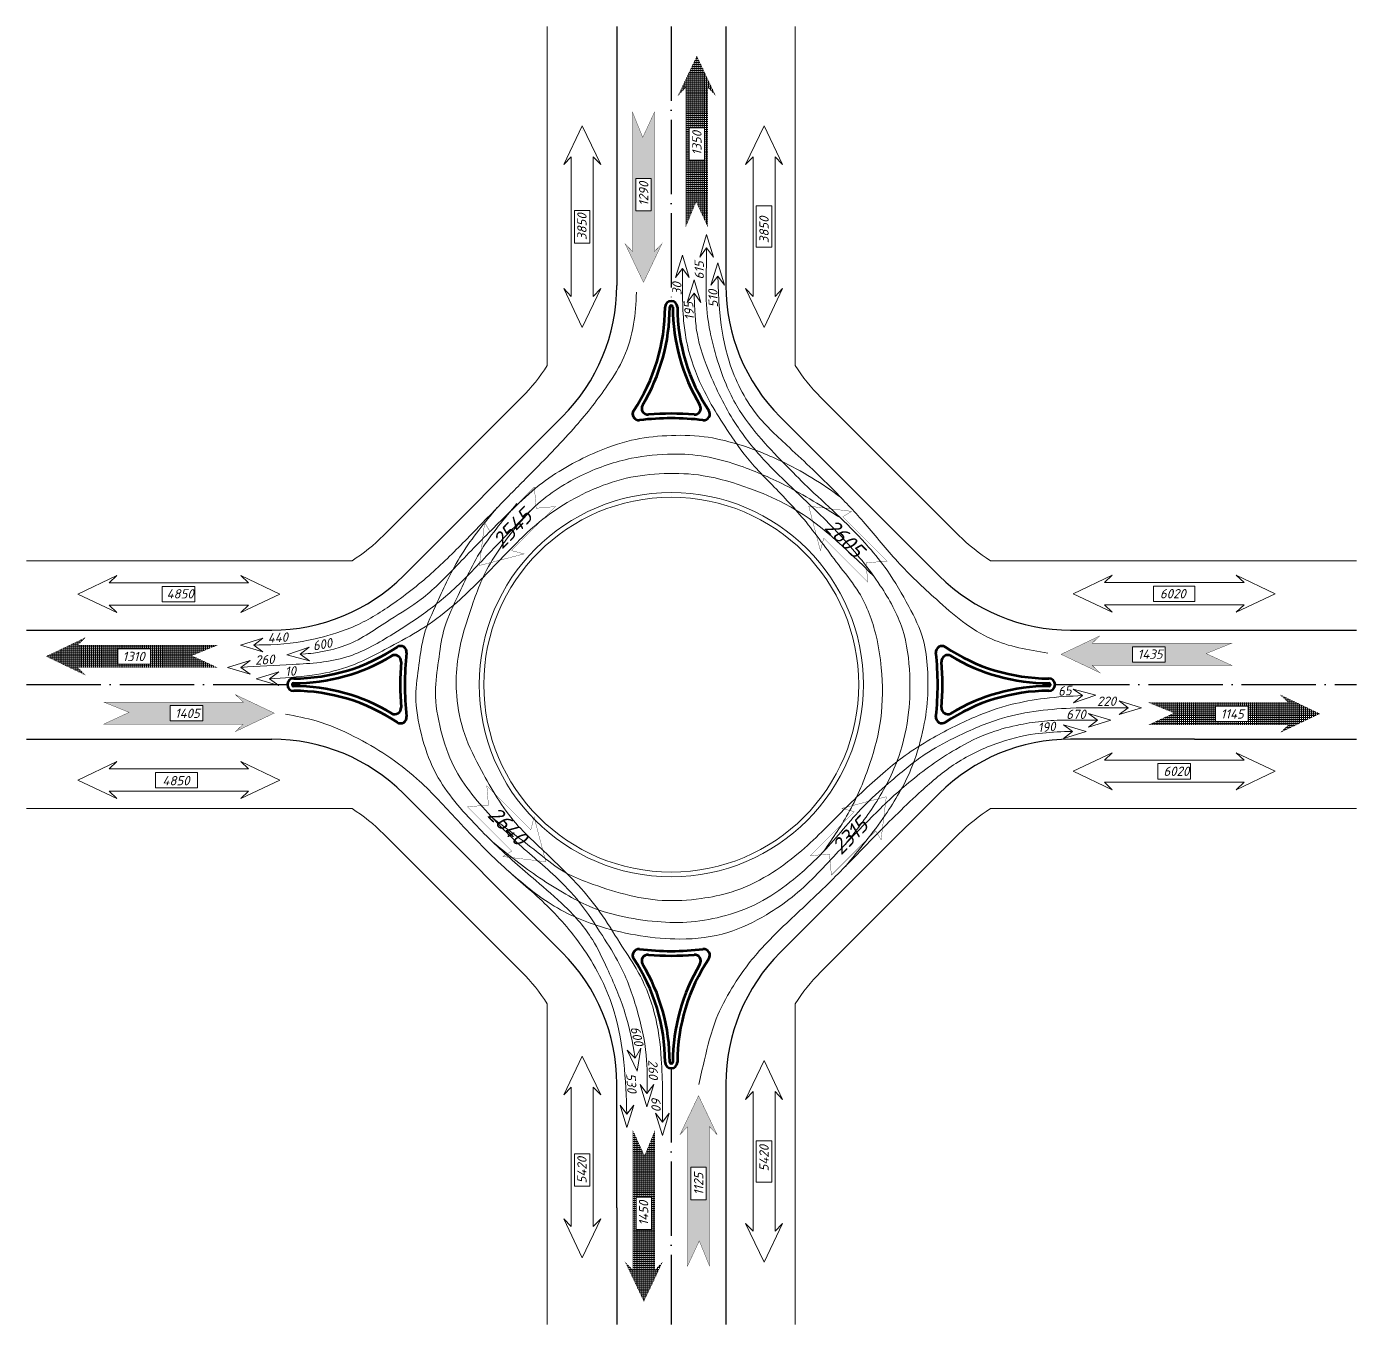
# Model space of a CAD drawing. Header units: millimetres. Extents: x -2123 to 34701, y -1286 to 835.
# Drawn here: x -2123.1 to -1694, y 415.8 to 834.8 of the extents above; entities that cross this region are included whole.
import ezdxf

# ---------------------------------------------------------------- set-up
doc = ezdxf.new("R2010")
doc.units = ezdxf.units.MM
doc.linetypes.add('ACAD_ISO04W100', pattern=[30, 24, -3, 0, -3])
doc.layers.get('0').update_dxf_attribs({"lineweight": 15})
doc.layers.add('Осьова', color=7, linetype='ACAD_ISO04W100')
doc.styles.add('Креслярський', font='isocpeui.ttf')

msp = doc.modelspace()

# ---------------------------------------------------------------- hatches: boundary and pattern name
h = msp.add_hatch()
h.set_pattern_fill('NET', color=0, scale=0.2, angle=90, style=0)
h.set_pattern_definition([(90, (2830.2202, 197.0619), (-0.635, 4e-17), []), (180, (2830.2202, 197.0619), (-8e-17, -0.635), [])])
h.paths.add_polyline_path([(-1903.291, 815.143), (-1900.904, 812.634), (-1906.872, 825.181), (-1912.84, 812.634), (-1910.453, 815.143), (-1910.453, 770.093), (-1907.111, 778.338), (-1903.291, 770.093)])
h.paths.add_polyline_path([(-1904.353, 802.089), (-1904.353, 791.6), (-1909.327, 791.6), (-1909.327, 802.089)], flags=16)
h = msp.add_hatch(color=0)
h.paths.add_polyline_path([(-1920.499, 807.256), (-1924.319, 799.011), (-1927.661, 807.256), (-1927.661, 762.206), (-1930.048, 764.715), (-1924.08, 752.168), (-1918.112, 764.715), (-1920.499, 762.206)])
h.paths.add_polyline_path([(-1921.561, 785.749), (-1921.561, 775.26), (-1926.535, 775.26), (-1926.535, 785.749)], flags=16)
h = msp.add_hatch()
h.set_pattern_fill('NET', color=0, scale=0.2, style=0)
h.set_pattern_definition([(0, (-2238.0934, -4123.296), (0, 0.635), []), (90, (-2238.0934, -4123.296), (-0.635, 4e-17), [])])
h.paths.add_polyline_path([(-2061.704, 627.884), (-2069.95, 631.703), (-2061.704, 635.045), (-2106.755, 635.045), (-2104.245, 637.432), (-2116.792, 631.464), (-2104.245, 625.496), (-2106.755, 627.884)])
h.paths.add_polyline_path([(-2083.211, 628.945), (-2093.7, 628.945), (-2093.7, 633.919), (-2083.211, 633.919)], flags=16)
h = msp.add_hatch(color=0)
h.paths.add_polyline_path([(-1734.247, 628.545), (-1742.492, 632.364), (-1734.247, 635.706), (-1779.297, 635.706), (-1776.787, 638.094), (-1789.334, 632.126), (-1776.787, 626.158), (-1779.297, 628.545)])
h.paths.add_polyline_path([(-1755.753, 629.607), (-1766.242, 629.607), (-1766.242, 634.58), (-1755.753, 634.58)], flags=16)
h = msp.add_hatch(color=0)
h.paths.add_polyline_path([(-2053.261, 609.561), (-2055.77, 607.174), (-2043.223, 613.142), (-2055.77, 619.11), (-2053.261, 616.723), (-2098.311, 616.723), (-2090.065, 613.381), (-2098.311, 609.561)])
h.paths.add_polyline_path([(-2076.804, 615.597), (-2066.315, 615.597), (-2066.315, 610.623), (-2076.804, 610.623)], flags=16)
h = msp.add_hatch()
h.set_pattern_fill('NET', color=0, scale=0.2, style=0)
h.set_pattern_definition([(0, (-2334.0035, -4124.14335), (0, 0.635), []), (90, (-2334.0035, -4124.14335), (-0.635, 4e-17), [])])
h.paths.add_polyline_path([(-1715.922, 609.368), (-1718.432, 606.981), (-1705.885, 612.949), (-1718.432, 618.917), (-1715.922, 616.53), (-1760.972, 616.53), (-1752.727, 613.188), (-1760.972, 609.368)])
h.paths.add_polyline_path([(-1728.977, 610.43), (-1739.466, 610.43), (-1739.466, 615.403), (-1728.977, 615.403)], flags=16)
h = msp.add_hatch(color=0)
h.paths.add_polyline_path([(-1909.898, 434.544), (-1906.079, 442.789), (-1902.737, 434.544), (-1902.737, 479.594), (-1900.349, 477.085), (-1906.317, 489.632), (-1912.285, 477.085), (-1909.898, 479.594)])
h.paths.add_polyline_path([(-1908.836, 456.051), (-1908.836, 466.54), (-1903.863, 466.54), (-1903.863, 456.051)], flags=16)
h = msp.add_hatch()
h.set_pattern_fill('NET', color=0, scale=0.2, angle=-90, style=0)
h.set_pattern_definition([(270, (-6661.05024, 1051.4276), (0.635, -1e-16), []), (360, (-6661.05024, 1051.4276), (2e-16, 0.635), [])])
h.paths.add_polyline_path([(-1927.539, 433.347), (-1929.926, 435.856), (-1923.958, 423.309), (-1917.99, 435.856), (-1920.377, 433.347), (-1920.377, 478.397), (-1923.719, 470.151), (-1927.539, 478.397)])
h.paths.add_polyline_path([(-1926.477, 446.401), (-1926.477, 456.89), (-1921.504, 456.89), (-1921.504, 446.401)], flags=16)

# ---------------------------------------------------------------- linework, layer by layer
at = {"color": 0}
for p, q in [((-1955.112, 834.77), (-1955.112, 725.335)), ((-1875.112, 834.77), (-1875.112, 725.334)), ((-1949.814, 790.199), (-1943.846, 802.746)), ((-1943.846, 802.746), (-1937.878, 790.199)), ((-1891.119, 790.199), (-1885.151, 802.746)), ((-1885.151, 802.746), (-1879.183, 790.199)), ((-1943.846, 801.279), (-1943.846, 801.279)), ((-1943.846, 801.279), (-1943.846, 801.279)), ((-1947.427, 792.708), (-1949.814, 790.199)), ((-1947.427, 747.658), (-1947.427, 792.708)), ((-1937.878, 790.199), (-1940.265, 792.708)), ((-1940.265, 792.708), (-1940.265, 747.658)), ((-1888.732, 792.708), (-1891.119, 790.199)), ((-1888.732, 792.708), (-1888.732, 747.658)), ((-1881.57, 747.658), (-1881.57, 792.708)), ((-1879.183, 790.199), (-1881.57, 792.708)), ((-1947.427, 747.658), (-1949.814, 750.167)), ((-1949.814, 750.167), (-1943.846, 737.62)), ((-1943.846, 737.62), (-1937.878, 750.167)), ((-1937.878, 750.167), (-1940.265, 747.658)), ((-1888.732, 747.658), (-1891.119, 750.167)), ((-1891.119, 750.167), (-1885.151, 737.62)), ((-1885.151, 737.62), (-1879.183, 750.167)), ((-1879.183, 750.167), (-1881.57, 747.658)), ((-1885.151, 737.62), (-1885.151, 737.62)), ((-1885.151, 737.62), (-1885.151, 737.62)), ((-1963.286, 715.152), (-2007.936, 670.502)), ((-1866.939, 715.151), (-1822.29, 670.502)), ((-2123.148, 662.328), (-2018.119, 662.328)), ((-1812.107, 662.328), (-1694.025, 662.328)), ((-2106.583, 651.572), (-2094.036, 657.54)), ((-2094.036, 657.54), (-2096.545, 655.153)), ((-2041.458, 651.572), (-2054.005, 657.54)), ((-2054.005, 657.54), (-2051.495, 655.153)), ((-1785.384, 651.697), (-1772.837, 657.665)), ((-1772.837, 657.665), (-1775.346, 655.278)), ((-1720.259, 651.697), (-1732.806, 657.665)), ((-1732.806, 657.665), (-1730.296, 655.278)), ((-2096.545, 655.153), (-2051.495, 655.153)), ((-1775.346, 655.278), (-1730.296, 655.278)), ((-2094.036, 645.604), (-2106.583, 651.572)), ((-2051.495, 647.991), (-2096.545, 647.991)), ((-2096.545, 647.991), (-2094.036, 645.604)), ((-2054.005, 645.604), (-2041.458, 651.572)), ((-2051.495, 647.991), (-2054.005, 645.604)), ((-1772.837, 645.729), (-1785.384, 651.697)), ((-1730.296, 648.116), (-1775.346, 648.116)), ((-1775.346, 648.116), (-1772.837, 645.729)), ((-1732.806, 645.729), (-1720.259, 651.697)), ((-1730.296, 648.116), (-1732.806, 645.729)), ((-1720.259, 651.697), (-1720.259, 651.697)), ((-1720.259, 651.697), (-1720.259, 651.697)), ((-2106.583, 591.531), (-2094.036, 597.499)), ((-2094.036, 597.499), (-2096.545, 595.112)), ((-2041.458, 591.531), (-2054.005, 597.499)), ((-2054.005, 597.499), (-2051.495, 595.112)), ((-1785.384, 594.388), (-1772.837, 600.356)), ((-1772.837, 600.356), (-1775.346, 597.969)), ((-1730.296, 597.969), (-1775.346, 597.969)), ((-1720.259, 594.388), (-1732.806, 600.356)), ((-1732.806, 600.356), (-1730.296, 597.969)), ((-2051.495, 595.112), (-2096.545, 595.112)), ((-1772.837, 588.42), (-1785.384, 594.388)), ((-1785.384, 594.388), (-1785.384, 594.388)), ((-1785.384, 594.388), (-1785.384, 594.388)), ((-1732.806, 588.42), (-1720.259, 594.388)), ((-1720.259, 594.388), (-1720.259, 594.388)), ((-1720.259, 594.388), (-1720.259, 594.388)), ((-2094.036, 585.563), (-2106.583, 591.531)), ((-2096.545, 587.95), (-2051.495, 587.95)), ((-2096.545, 587.95), (-2094.036, 585.563)), ((-2054.005, 585.563), (-2041.458, 591.531)), ((-2051.495, 587.95), (-2054.005, 585.563)), ((-2041.458, 591.531), (-2041.458, 591.531)), ((-2041.458, 591.531), (-2041.458, 591.531)), ((-1775.346, 590.807), (-1730.296, 590.807)), ((-1775.346, 590.807), (-1772.837, 588.42)), ((-1730.296, 590.807), (-1732.806, 588.42)), ((-2123.148, 582.328), (-2018.12, 582.328)), ((-1812.106, 582.328), (-1694.025, 582.328)), ((-2007.937, 574.155), (-1963.286, 529.504)), ((-1822.289, 574.155), (-1866.939, 529.505)), ((-1955.112, 519.321), (-1955.112, 415.799)), ((-1875.112, 519.322), (-1875.112, 415.799)), ((-1949.814, 489.897), (-1943.846, 502.444)), ((-1943.846, 502.444), (-1943.846, 502.444)), ((-1943.846, 502.444), (-1943.846, 502.444)), ((-1943.846, 502.444), (-1937.878, 489.897)), ((-1891.119, 488.43), (-1885.151, 500.977)), ((-1885.151, 500.977), (-1885.151, 500.977)), ((-1885.151, 500.977), (-1885.151, 500.977)), ((-1885.151, 500.977), (-1879.183, 488.43)), ((-1947.427, 492.406), (-1949.814, 489.897)), ((-1947.427, 492.406), (-1947.427, 447.356)), ((-1940.265, 447.356), (-1940.265, 492.406)), ((-1937.878, 489.897), (-1940.265, 492.406)), ((-1888.732, 490.939), (-1891.119, 488.43)), ((-1888.732, 445.889), (-1888.732, 490.939)), ((-1879.183, 488.43), (-1881.57, 490.939)), ((-1881.57, 490.939), (-1881.57, 445.889)), ((-1947.427, 447.356), (-1949.814, 449.866)), ((-1949.814, 449.866), (-1943.846, 437.319)), ((-1943.846, 437.319), (-1937.878, 449.866)), ((-1937.878, 449.866), (-1940.265, 447.356)), ((-1888.732, 445.889), (-1891.119, 448.399)), ((-1891.119, 448.399), (-1885.151, 435.852)), ((-1885.151, 435.852), (-1879.183, 448.399)), ((-1879.183, 448.399), (-1881.57, 445.889)), ((-1943.846, 437.319), (-1943.846, 437.319)), ((-1943.846, 437.319), (-1943.846, 437.319))]:
    msp.add_line(p, q, dxfattribs=at)
at = {"color": 0, "lineweight": 30}
for p, q in [((-1932.712, 834.77), (-1932.712, 751.203)), ((-1897.512, 834.77), (-1897.512, 791.202)), ((-1897.512, 791.202), (-1897.512, 751.202)), ((-1950.286, 708.777), (-2001.561, 657.502)), ((-1879.939, 708.776), (-1828.665, 657.502)), ((-2123.148, 639.928), (-2043.987, 639.928)), ((-1786.238, 639.928), (-1694.025, 639.928)), ((-2123.148, 604.728), (-2043.988, 604.728)), ((-1746.237, 604.728), (-1786.237, 604.728)), ((-1746.237, 604.728), (-1694.025, 604.728)), ((-2001.562, 587.155), (-1950.286, 535.878)), ((-1828.664, 587.155), (-1879.939, 535.879)), ((-1932.712, 453.452), (-1932.712, 493.452)), ((-1897.512, 493.453), (-1897.512, 415.799)), ((-1932.712, 453.452), (-1932.712, 415.799))]:
    msp.add_line(p, q, dxfattribs=at)
at = {"color": 0, "const_width": 0.1}
for points in [[(-1903.291, 770.093), (-1903.291, 815.143), (-1900.904, 812.634), (-1906.872, 825.181), (-1906.872, 825.181), (-1906.872, 825.181), (-1912.84, 812.634), (-1910.453, 815.143), (-1910.453, 770.093), (-1907.111, 778.338)], [(-1920.499, 807.256), (-1920.499, 762.206), (-1918.112, 764.715), (-1924.08, 752.168), (-1924.08, 752.168), (-1924.08, 752.168), (-1930.048, 764.715), (-1927.661, 762.206), (-1927.661, 807.256), (-1924.319, 799.011)], [(-2061.704, 627.884), (-2106.755, 627.884), (-2104.245, 625.496), (-2116.792, 631.464), (-2116.792, 631.464), (-2116.792, 631.464), (-2104.245, 637.432), (-2106.755, 635.045), (-2061.704, 635.045), (-2069.95, 631.703)], [(-1734.247, 628.545), (-1779.297, 628.545), (-1776.787, 626.158), (-1789.334, 632.126), (-1789.334, 632.126), (-1789.334, 632.126), (-1776.787, 638.094), (-1779.297, 635.706), (-1734.247, 635.706), (-1742.492, 632.364)], [(-2098.311, 609.561), (-2053.261, 609.561), (-2055.77, 607.174), (-2043.223, 613.142), (-2043.223, 613.142), (-2043.223, 613.142), (-2055.77, 619.11), (-2053.261, 616.723), (-2098.311, 616.723), (-2090.065, 613.381)], [(-1760.972, 609.368), (-1715.922, 609.368), (-1718.432, 606.981), (-1705.885, 612.949), (-1705.885, 612.949), (-1705.885, 612.949), (-1718.432, 618.917), (-1715.922, 616.53), (-1760.972, 616.53), (-1752.727, 613.188)], [(-1909.898, 434.544), (-1909.898, 479.594), (-1912.285, 477.085), (-1906.317, 489.632), (-1906.317, 489.632), (-1906.317, 489.632), (-1900.349, 477.085), (-1902.737, 479.594), (-1902.737, 434.544), (-1906.079, 442.789)], [(-1927.539, 478.397), (-1927.539, 433.347), (-1929.926, 435.856), (-1923.958, 423.309), (-1923.958, 423.309), (-1923.958, 423.309), (-1917.99, 435.856), (-1920.377, 433.347), (-1920.377, 478.397), (-1923.719, 470.151)]]:
    msp.add_lwpolyline(points, close=True, dxfattribs=at)
at = {"color": 0}
for points in [[(-1909.327, 791.6), (-1909.327, 802.089), (-1904.353, 802.089), (-1904.353, 791.6)], [(-1926.535, 785.749), (-1926.535, 775.26), (-1921.561, 775.26), (-1921.561, 785.749)], [(-1882.696, 776.885), (-1882.696, 763.53), (-1887.67, 763.53), (-1887.67, 776.885)], [(-1941.391, 764.881), (-1941.391, 775.37), (-1946.365, 775.37), (-1946.365, 764.881)], [(-1903.722, 763.32), (-1901.517, 760.386), (-1903.722, 767.638), (-1905.927, 760.386)], [(-1911.529, 756.689), (-1909.324, 753.755), (-1911.529, 761.007), (-1913.733, 753.755)], [(-1900.095, 754.214), (-1897.89, 751.28), (-1900.095, 758.532), (-1902.299, 751.28)], [(-1907.738, 748.672), (-1905.533, 745.738), (-1907.738, 752.99), (-1909.943, 745.738)], [(-2068.907, 654.026), (-2079.396, 654.026), (-2079.396, 649.053), (-2068.907, 649.053)], [(-1746.144, 654.152), (-1759.499, 654.152), (-1759.499, 649.178), (-1746.144, 649.178)], [(-2049.809, 635.075), (-2046.882, 637.288), (-2054.127, 635.062), (-2046.869, 632.878)], [(-2083.211, 633.919), (-2093.7, 633.919), (-2093.7, 628.945), (-2083.211, 628.945)], [(-2034.853, 632.151), (-2032.003, 634.463), (-2039.168, 631.992), (-2031.84, 630.057)], [(-1755.753, 634.58), (-1766.242, 634.58), (-1766.242, 629.607), (-1755.753, 629.607)], [(-2053.966, 627.921), (-2051.038, 630.134), (-2058.284, 627.908), (-2051.026, 625.725)], [(-2044.72, 624.26), (-2041.793, 626.473), (-2049.038, 624.247), (-2041.78, 622.064)], [(-1782.413, 618.791), (-1785.268, 616.486), (-1778.097, 618.942), (-1785.421, 620.892)], [(-2076.804, 615.597), (-2066.315, 615.597), (-2066.315, 610.623), (-2076.804, 610.623)], [(-1767.673, 614.865), (-1770.607, 612.66), (-1763.355, 614.865), (-1770.607, 617.069)], [(-1739.466, 615.403), (-1728.977, 615.403), (-1728.977, 610.43), (-1739.466, 610.43)], [(-1785.588, 607.168), (-1788.522, 604.964), (-1781.27, 607.168), (-1788.522, 609.373)], [(-1777.546, 610.814), (-1780.48, 608.609), (-1773.228, 610.814), (-1780.48, 613.019)], [(-1758.063, 596.842), (-1747.574, 596.842), (-1747.574, 591.869), (-1758.063, 591.869)], [(-2081.537, 593.985), (-2068.009, 593.985), (-2068.009, 589.012), (-2081.537, 589.012)], [(-1926.742, 501.782), (-1929.327, 504.386), (-1926.151, 497.505), (-1924.959, 504.99)], [(-1922.954, 490.338), (-1925.159, 493.272), (-1922.954, 486.02), (-1920.75, 493.272)], [(-1929.43, 483.649), (-1931.635, 486.583), (-1929.43, 479.331), (-1927.225, 486.583)], [(-1917.984, 481.068), (-1920.188, 484.002), (-1917.984, 476.75), (-1915.779, 484.002)], [(-1882.696, 461.713), (-1882.696, 475.068), (-1887.67, 475.068), (-1887.67, 461.713)], [(-1941.391, 470.899), (-1941.391, 460.411), (-1946.365, 460.411), (-1946.365, 470.899)], [(-1903.863, 456.051), (-1903.863, 466.54), (-1908.836, 466.54), (-1908.836, 456.051)], [(-1921.504, 456.89), (-1921.504, 446.401), (-1926.477, 446.401), (-1926.477, 456.89)]]:
    msp.add_lwpolyline(points, close=True, dxfattribs=at)
for points in [[(-1900.095, 754.214), (-1899.991, 751.767)], [(-1767.673, 614.865), (-1771.728, 614.865)], [(-1777.546, 610.814), (-1790.589, 610.814)], [(-1785.588, 607.168), (-1788.18, 607.168)]]:
    msp.add_lwpolyline(points, dxfattribs=at)
at = {"color": 0, "const_width": 0.1}
for points in [[(-1977.018, 660.786), (-1975.338, 674.648), (-1973.608, 671.77), (-1959.291, 686.086), (-1958.716, 679.287), (-1952.506, 679.812), (-1966.698, 665.62), (-1962.637, 664.547), (-1977.018, 660.786)], [(-1870.749, 679.953), (-1856.888, 678.273), (-1859.766, 676.543), (-1845.45, 662.227), (-1852.249, 661.652), (-1851.724, 655.441), (-1865.916, 669.633), (-1866.989, 665.572), (-1870.749, 679.953)], [(-1955.609, 565.164), (-1969.471, 566.844), (-1966.593, 568.574), (-1980.909, 582.89), (-1974.109, 583.465), (-1974.635, 589.676), (-1960.442, 575.484), (-1959.37, 579.545), (-1955.609, 565.164)], [(-1845.73, 586.148), (-1847.41, 572.286), (-1849.14, 575.165), (-1863.456, 560.848), (-1864.031, 567.648), (-1870.242, 567.123), (-1856.05, 581.315), (-1860.111, 582.387), (-1845.73, 586.148)]]:
    msp.add_lwpolyline(points, dxfattribs=at)
at = {"color": 0}
for radius in [62, 60.5]:
    msp.add_circle((-1915.112, 622.327), radius, dxfattribs=at)
at = {"color": 0, "lineweight": 30}
for centre, start, end in [((-1992.712, 751.203), 315, 0), ((-1837.512, 751.202), 180, 225), ((-2043.987, 699.928), 270, 315), ((-1786.238, 699.928), 225, 270), ((-2043.988, 544.728), 45, 90), ((-1786.237, 544.728), 90, 135), ((-1992.712, 493.452), 0, 45), ((-1837.512, 493.453), 135, 180)]:
    msp.add_arc(centre, 60, start, end, dxfattribs=at)
at = {"color": 0, "lineweight": 60}
for centre, radius, start, end in [((-1977.113, 744.175), 60, 326.21972, 0), ((-1977.113, 744.175), 61.5, 329.04033, 0), ((-1915.113, 744.176), 2, 0.0139, 180.0139), ((-1915.113, 744.176), 0.5, 0, 180.11121), ((-1853.113, 744.176), 61.5, 180, 210.96057), ((-1853.113, 744.176), 60, 180, 213.78118), ((-1922.66, 711.508), 2, 149.04033, 274.83769), ((-1907.566, 711.509), 2, 265.16322, 30.96057), ((-1925.58, 709.702), 2, 146.21972, 276.83181), ((-1915.112, 622.327), 86, 83.16911, 96.83181), ((-1915.112, 622.327), 87.5, 85.16322, 94.83769), ((-1904.646, 709.703), 2, 263.16911, 33.78118), ((-2036.961, 684.327), 60, 270, 303.78132), ((-2036.961, 684.327), 61.5, 270, 300.96066), ((-2004.294, 629.875), 2, 355.16257, 120.96066), ((-2002.488, 632.795), 2, 353.16841, 123.78132), ((-1915.112, 622.327), 86, 173.16841, 186.83112), ((-1827.737, 632.794), 2, 56.21986, 186.83112), ((-1915.112, 622.327), 86, 353.16934, 6.83112), ((-1825.931, 629.874), 2, 59.04042, 184.83704), ((-1793.265, 684.327), 60, 236.21986, 270), ((-1793.265, 684.327), 61.5, 239.04042, 270), ((-1915.112, 622.327), 87.5, 175.16257, 184.83704), ((-1915.112, 622.327), 87.5, 355.16336, 4.83704), ((-2036.961, 622.327), 2, 90.0139, 270.0139), ((-2036.961, 622.327), 0.5, 90.0139, 270.0139), ((-1793.266, 622.327), 2, 270.0139, 90.0139), ((-1793.266, 622.327), 0.5, 270.0139, 90.0139), ((-2036.96, 560.327), 61.5, 59.04042, 90), ((-2036.96, 560.327), 60, 56.21986, 90), ((-1793.266, 560.327), 60, 90, 123.77897), ((-1793.266, 560.327), 61.5, 90, 120.95851), ((-2004.294, 614.78), 2, 239.04042, 4.83704), ((-1825.931, 614.781), 2, 175.16336, 300.95851), ((-2002.488, 611.86), 2, 236.21986, 6.83112), ((-1827.737, 611.861), 2, 173.16934, 303.77897), ((-1925.58, 534.952), 2, 83.16865, 213.77911), ((-1915.112, 622.327), 86, 263.16865, 276.83043), ((-1904.646, 534.952), 2, 326.22, 96.83043), ((-1977.113, 500.48), 60, 0, 33.77911), ((-1922.66, 533.146), 2, 85.1627, 210.9586), ((-1977.113, 500.48), 61.5, 0, 30.9586), ((-1915.112, 622.327), 87.5, 265.1627, 274.83638), ((-1853.113, 500.479), 61.5, 149.04051, 180), ((-1853.113, 500.479), 60, 146.22, 180), ((-1907.567, 533.146), 2, 329.04051, 94.83638), ((-1915.113, 500.481), 2, 180.0139, 0.0139), ((-1915.113, 500.481), 0.5, 180.0139, 0.0139)]:
    msp.add_arc(centre, radius, start, end, dxfattribs=at)
at = {"color": 0}
for centre, start, end in [((-2005.712, 757.578), 315, 327.4938), ((-1824.512, 757.577), 212.5062, 225), ((-2050.362, 712.928), 302.5062, 315), ((-1779.863, 712.928), 225, 237.4938), ((-2050.363, 531.728), 45, 57.4938), ((-1779.862, 531.728), 122.5062, 135), ((-2005.712, 487.077), 32.5062, 45), ((-1824.512, 487.078), 135, 147.4938)]:
    msp.add_arc(centre, 60, start, end, dxfattribs=at)
for points, knots in [([(-1858.936, 563.627), (-1854.502, 569.031), (-1846.47, 578.822), (-1837.768, 593.477), (-1833.894, 606.47), (-1832.167, 617.403), (-1832.278, 627.392), (-1833.333, 637.736), (-1838.736, 648.191), (-1844.437, 658.295), (-1852.152, 667.803), (-1860.482, 676.454), (-1869.727, 684.581), (-1878.032, 693.06), (-1886.42, 701.636), (-1893.264, 710.509), (-1898.025, 720.129), (-1900.718, 728.28), (-1902.891, 737.095), (-1903.899, 744.067), (-1903.835, 753.352), (-1903.809, 757.152), (-1903.735, 759.309), (-1903.722, 763.32)], [0, 0, 0, 0, 10485.2570215, 18995.4733313, 25330.6590791, 30710.5549315, 35527.0048772, 40311.441342, 46118.2143987, 52945.9988006, 57727.2948268, 64424.6140826, 70945.5048367, 76177.4922657, 82219.8751609, 88947.7623794, 92864.9806018, 98265.8878596, 101788.6059526, 106477.1923665, 108804.5121965, 111498.6501136, 113927.732452, 113927.732452, 113927.732452, 113927.732452]), ([(-1865.858, 568.548), (-1862.955, 572.803), (-1856.905, 581.667), (-1850.835, 596.184), (-1846.784, 611.751), (-1846.818, 625.819), (-1848.975, 639.638), (-1853.117, 651.019), (-1862.352, 662.289), (-1870.843, 674.549), (-1880.686, 685.011), (-1889.765, 693.966), (-1897.636, 705.161), (-1905.888, 718.452), (-1910.052, 731.023), (-1911.325, 740.719), (-1911.524, 748.411), (-1911.537, 754.048), (-1911.529, 756.689)], [0, 0, 0, 0, 7709.9033828, 16063.2626728, 23461.0706969, 31702.2457577, 36921.9761643, 44455.9812934, 49461.7630686, 58677.4352996, 66813.2589075, 70961.0715161, 77778.5100691, 87267.9676715, 94343.4196706, 97418.1830408, 101912.738092, 105873.3479925, 105873.3479925, 105873.3479925, 105873.3479925]), ([(-1926.319, 748.982), (-1926.52, 745.531), (-1926.935, 738.404), (-1929.83, 728.017), (-1936.616, 717.164), (-1946.412, 704.792), (-1958.179, 692.716), (-1970.059, 680.802), (-1980.77, 669.571), (-1992.578, 657.797), (-2005.055, 647.9), (-2017.795, 640.332), (-2033.647, 636.056), (-2040.022, 635.274), (-2046.836, 635.18), (-2049.809, 635.075)], [0, 0, 0, 0, 5181.7084588, 10698.0781134, 15941.0525893, 24260.2025895, 34348.2618557, 41203.3315982, 49501.9239736, 57629.9657021, 66189.6345716, 73346.8906926, 79688.7544802, 90517.4476263, 90536.1470453, 90536.1470453, 90536.1470453, 90536.1470453]), ([(-1858.936, 570.745), (-1855.625, 574.988), (-1848.793, 583.743), (-1841.328, 598.103), (-1838.192, 612.53), (-1837.907, 626.436), (-1839.631, 640.795), (-1846.401, 652.863), (-1855.407, 665.067), (-1866.155, 676.654), (-1877.393, 686.875), (-1886.68, 696.287), (-1895.312, 706.923), (-1902.233, 720.911), (-1906.743, 733.188), (-1907.514, 742.172), (-1907.67, 746.442), (-1907.738, 748.672)], [0, 0, 0, 0, 8068.4671435, 16646.7672574, 24015.7564093, 29978.5666839, 37502.7636398, 45358.9477324, 50364.7295076, 60285.6722553, 68975.6248755, 73151.2949926, 80119.8881584, 89401.2625967, 96469.1261308, 99532.4090799, 102880.159439, 102880.159439, 102880.159439, 102880.159439]), ([(-1860.331, 682.695), (-1866.145, 687.253), (-1878.629, 694.515), (-1891.946, 699.741), (-1905.014, 702.911), (-1917.384, 702.872), (-1928.127, 701.628), (-1940.902, 697.227), (-1955.787, 689.071), (-1965.971, 679.346), (-1974.74, 670.689), (-1984.294, 660.839), (-1994.786, 649.939), (-2007.065, 642.794), (-2019.718, 633.572), (-2031.875, 632.387), (-2031.875, 632.387), (-2034.853, 632.151)], [0, 0, 0, 0, 10987.2096611, 19244.11041, 24786.9233838, 31064.2970482, 38069.192719, 45509.4467206, 54522.8084623, 59611.6639124, 63765.2874116, 72983.2563318, 80265.9379821, 86245.4163777, 94310.2322514, 103090.3881865, 103770.9186699, 103770.9186699, 103770.9186699, 103770.9186699]), ([(-1971.255, 679.493), (-1975.317, 674.648), (-1981.376, 667.42), (-1987.15, 656.708), (-1991.053, 647.933), (-1995.301, 639.009), (-1996.485, 628.611), (-1998.192, 617.894), (-1996.034, 606.251), (-1991.171, 591.466), (-1981.538, 580.359), (-1970.223, 568.878), (-1960.193, 560.182), (-1948.877, 550.708), (-1940.7, 541.285), (-1935.079, 529.227), (-1929.617, 516.717), (-1927.501, 506.733), (-1926.742, 501.782)], [0, 0, 0, 0, 9449.5389895, 14098.6645682, 18181.1597162, 23893.2136522, 28754.7339307, 33784.0380414, 40075.1695244, 46270.6344054, 56949.6215326, 61598.1167698, 70518.3584054, 76812.8693031, 83763.222044, 88976.7116803, 96694.3387387, 104195.5885432, 104195.5885432, 104195.5885432, 104195.5885432]), ([(-1964.932, 680.793), (-1968.993, 675.948), (-1975.052, 668.72), (-1980.826, 658.009), (-1984.729, 649.234), (-1988.977, 640.309), (-1990.161, 629.911), (-1991.868, 619.194), (-1989.709, 607.552), (-1984.851, 592.761), (-1975.192, 581.686), (-1963.944, 570.126), (-1953.866, 562.097), (-1944.094, 551.855), (-1937.742, 541.937), (-1930.658, 530.919), (-1925.975, 517.797), (-1922.768, 503.71), (-1922.825, 494.468), (-1922.954, 490.338)], [0, 0, 0, 0, 9449.5389895, 14098.6645682, 18181.1597162, 23893.2136522, 28754.7339307, 33784.0380414, 40075.1695244, 46270.6344054, 56949.6215326, 61598.1167698, 70518.3584054, 76221.2338338, 82735.2169377, 88146.0532654, 95818.273082, 103493.0164399, 109668.6507162, 109668.6507162, 109668.6507162, 109668.6507162]), ([(-1959.031, 679.939), (-1964.222, 674.634), (-1970.235, 667.384), (-1976.178, 656.833), (-1979.417, 647.931), (-1982.467, 638.816), (-1984.569, 628.685), (-1984.682, 617.8), (-1982.313, 606.009), (-1975.296, 592.358), (-1968.147, 579.95), (-1956.38, 568.644), (-1946.68, 559.745), (-1937.735, 548.878), (-1932.186, 539.495), (-1925.16, 529.311), (-1919.925, 516.658), (-1917.842, 499.679), (-1917.893, 487.839), (-1917.984, 481.068)], [0, 0, 0, 0, 9449.5389895, 14098.6645682, 18072.4228859, 23636.1739776, 28515.4282418, 33519.9515034, 39879.2353754, 46310.3802828, 56477.0200769, 61115.8388027, 70705.2554842, 76225.55229, 82144.7311351, 87032.1513468, 94774.1578864, 102377.5102119, 112531.7842326, 112531.7842326, 112531.7842326, 112531.7842326]), ([(-1972.666, 579.176), (-1967.63, 575.411), (-1959.915, 569.643), (-1950.208, 561.642), (-1940.555, 557.837), (-1930.162, 554.388), (-1917.914, 552.192), (-1906.338, 552.92), (-1894.614, 555.251), (-1883.9, 560.316), (-1871.633, 569.367), (-1860.001, 581.623), (-1848.673, 592.291), (-1839.332, 599.916), (-1829.725, 605.868), (-1818.434, 611.71), (-1805.975, 616.082), (-1794.226, 618.146), (-1786.469, 618.626), (-1782.413, 618.791)], [0, 0, 0, 0, 9449.5389895, 14480.7154723, 18711.0330907, 24887.5521546, 30933.3999809, 37225.8445232, 42168.6730011, 48792.7621344, 54792.8680486, 64952.0142559, 74070.2303986, 78133.065627, 83010.3764875, 90991.5276279, 97162.8265145, 102735.0687341, 108820.7665462, 108820.7665462, 108820.7665462, 108820.7665462])]:
    msp.add_open_spline(points, degree=3, knots=knots, dxfattribs=at)
for points in [[(-1793.634, 632.543), (-1811.808, 637.08), (-1829.578, 649.877), (-1842.127, 662.049), (-1852.596, 674.295), (-1862.124, 684.531), (-1877.001, 698.841), (-1887.622, 709.658), (-1896.438, 726.72), (-1899.455, 742.336), (-1899.991, 751.767)], [(-1860.331, 676.055), (-1878.457, 686.748), (-1893.945, 693.296), (-1904.226, 695.966), (-1914.63, 696.781), (-1927.951, 695.392), (-1943.389, 690.222), (-1959.031, 679.939), (-1966.523, 672.366), (-1972.319, 666.414), (-1985.211, 653.235), (-1996.568, 644.115), (-2005.81, 638.142), (-2019.85, 631.263), (-2037.272, 628.84), (-2053.966, 627.921)], [(-1849.78, 657.363), (-1878.457, 680.755), (-1889.851, 685.684), (-1904.795, 689.791), (-1917.429, 690.471), (-1929.683, 688.941), (-1941.4, 684.887), (-1959.757, 673.084), (-1966.523, 666.545), (-1972.319, 660.594), (-1986.017, 647.415), (-1995.83, 640.226), (-2005.81, 634.573), (-2019.85, 627.956), (-2030.979, 625.395), (-2044.72, 624.26)], [(-1972.666, 571.45), (-1957.647, 559.978), (-1949.105, 554.671), (-1941.634, 550.807), (-1931.84, 547.697), (-1919.699, 545.836), (-1908.667, 545.758), (-1897.506, 547.817), (-1885.533, 552.631), (-1875.652, 559.481), (-1865.252, 569.247), (-1852.259, 583.868), (-1843.913, 591.408), (-1833.19, 599.856), (-1823.907, 605.074), (-1809.586, 611.073), (-1786.251, 614.742), (-1771.728, 614.865)], [(-2039.611, 612.801), (-2029.688, 610.613), (-2017.51, 605.637), (-1997.228, 591.977), (-1984.94, 579.481), (-1968.984, 563.306), (-1955.146, 550.921), (-1943.277, 536.794), (-1933.529, 516.737), (-1929.43, 483.649)], [(-1967.549, 562.012), (-1954.847, 552.058), (-1937.941, 544.23), (-1925.054, 541.266), (-1912.312, 540.205), (-1896.843, 542.347), (-1884.415, 548.075), (-1876.152, 553.728), (-1861.934, 567.668), (-1850.586, 579.429), (-1838.473, 590.694), (-1823.319, 601.445), (-1811.854, 606.933), (-1802.563, 609.418), (-1794.679, 610.575), (-1790.589, 610.814)], [(-1906.215, 493.202), (-1904.402, 501.25), (-1900.592, 514.401), (-1895.535, 524.387), (-1887.41, 535.574), (-1873.487, 549.481), (-1862.887, 559.666), (-1850.357, 572.46), (-1835.181, 587.286), (-1824.034, 596.396), (-1810.338, 603.246), (-1797.636, 606.435), (-1788.18, 607.168)]]:
    msp.add_spline(points, degree=3, dxfattribs=at)
at = {"layer": 'Осьова', "color": 0}
for p, q in [((-1915.113, 834.77), (-1915.113, 744.728)), ((-2123.148, 622.327), (-2038.961, 622.327)), ((-1791.266, 622.327), (-1694.025, 622.327)), ((-1915.113, 498.481), (-1915.113, 415.799))]:
    msp.add_line(p, q, dxfattribs=at)

# ---------------------------------------------------------------- texts
at = {"color": 0, "style": 'Креслярський'}
for s, width, insert, char_height, attachment_point, rotation in [('1350', 4985.11434, (-1908.346, 793.214), 3, 1, 90), ('1290', 4985.11434, (-1925.513, 776.864), 3, 1, 90), ('3850', 4985.11434, (-1945.446, 774.473), 3, 3, 90), ('3850', 4985.11434, (-1886.683, 773.434), 3, 3, 90), ('615', 4985.11434, (-1907.598, 753.14), 3, 1, 90), ('30', 4985.11434, (-1914.8, 748.069), 3, 1, 90), ('510', 4985.11434, (-1903.032, 744.028), 3, 1, 91.7533), ('195', 4985.11434, (-1910.657, 739.844), 3, 1, 94.08119), ('2545', 17846.25487, (-1973.279, 669.334), 5, 1, 45.34819), ('2605', 11141.10838, (-1862.46, 676.31), 5, 1, 315.34819), ('440', 4985.11434, (-2045.447, 638.881), 3, 1, 2.88963), ('600', 4985.11434, (-2031.06, 636.255), 3, 1, 10.34802), ('260', 4985.11434, (-2049.515, 631.717), 3, 1, 3.23618), ('10', 4985.11434, (-2039.877, 628.043), 3, 1, 4.29859), ('65', 4985.11434, (-1790.435, 621.7), 3, 1, 4.05679), ('190', 4985.11434, (-1797.003, 609.896), 3, 1, 4.75934), ('2640', 10769.395, (-1971.224, 583.509), 5, 1, 315.34819), ('2315', 11605.3285, (-1863.869, 570.595), 5, 1, 45.34819), ('600', 4985.11434, (-1925.368, 512.277), 3, 1, 282.32563), ('260', 4985.11434, (-1919.569, 501.3), 3, 1, 272.08153), ('530', 4985.11434, (-1926.683, 497.015), 3, 1, 273.65602), ('60', 4985.11434, (-1918.537, 489.302), 3, 1, 270), ('5420', 4985.11434, (-1886.683, 465.164), 3, 1, 90), ('5420', 4985.11434, (-1945.446, 461.308), 3, 1, 90), ('1125', 4985.11434, (-1907.782, 457.488), 3, 1, 90), ('1450', 4985.11434, (-1925.542, 447.724), 3, 1, 90)]:
    msp.add_mtext_dynamic_manual_height_columns(s, width=width, gutter_width=12500, heights=[0], dxfattribs=dict(at, insert=insert, char_height=char_height, attachment_point=attachment_point, rotation=rotation))
at = {"color": 0, "char_height": 3, "attachment_point": 1, "style": 'Креслярський'}
for s, insert in [('4850', (-2077.979, 653.154)), ('6020', (-1757.431, 653.193)), ('1310', (-2092.193, 632.935)), ('1435', (-1764.631, 633.672)), ('220', (-1777.743, 618.488)), ('1405', (-2075.26, 614.583)), ('670', (-1787.704, 614.263)), ('1145', (-1737.824, 614.365)), ('4850', (-2079.319, 592.834)), ('6020', (-1756.3, 595.867))]:
    msp.add_mtext_dynamic_manual_height_columns(s, width=4985.11434, gutter_width=12500, heights=[0], dxfattribs=dict(at, insert=insert))

doc.saveas('drawing.dxf')
